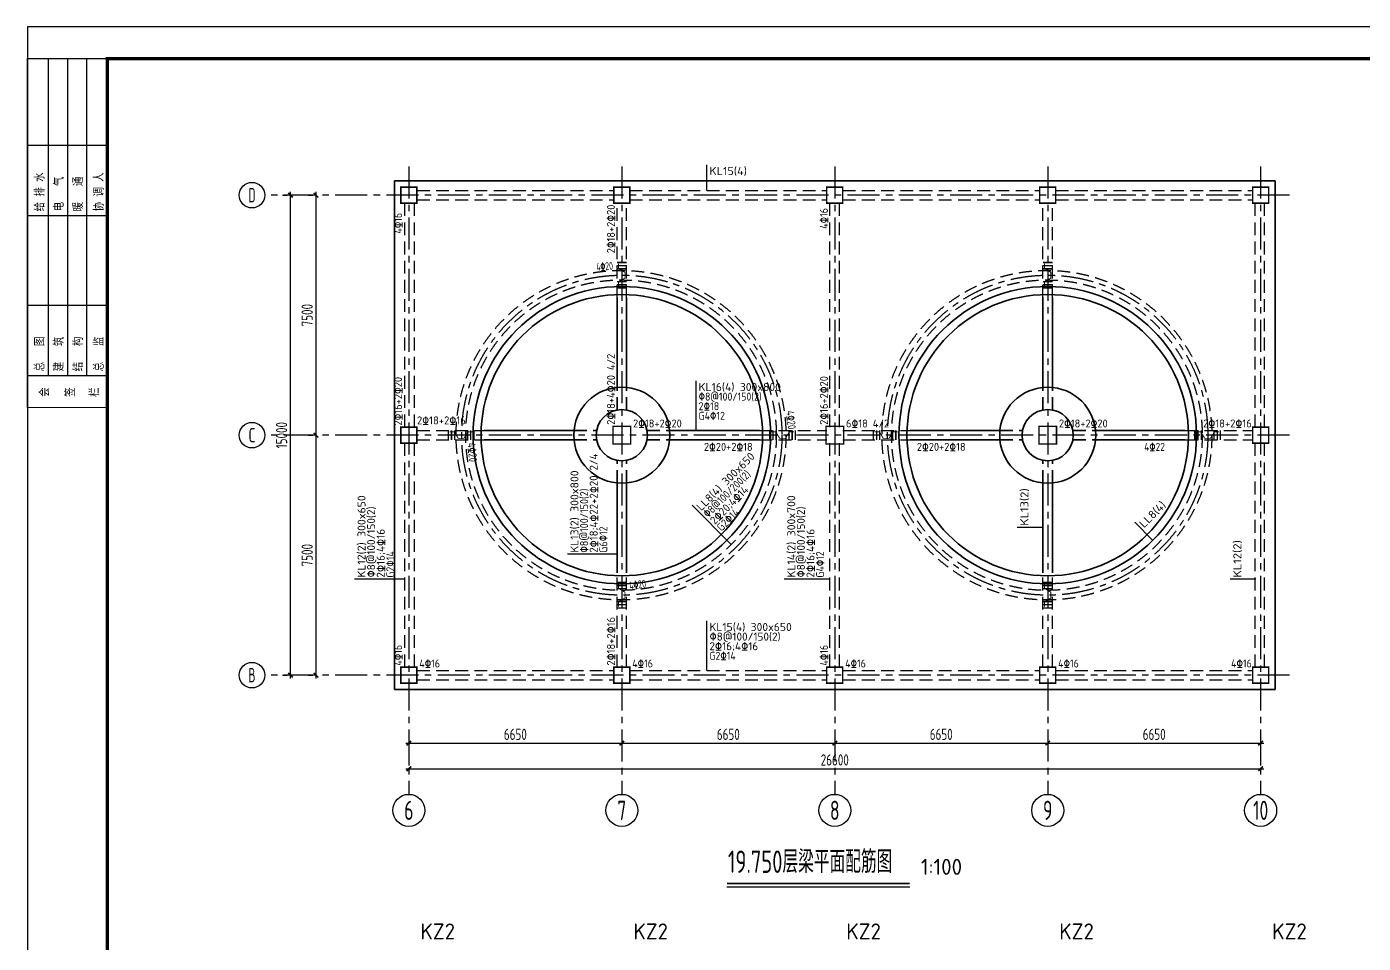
# Model space of a CAD drawing. Extents: x 665703 to 1047784, y -160603 to 92239.
# Drawn here: x 765017 to 806756, y -61202 to -32560 of the extents above; entities that cross this region are included whole.
import ezdxf
from ezdxf.enums import TextEntityAlignment as Align

# ---------------------------------------------------------------- set-up
doc = ezdxf.new("R2010")
doc.units = 0
doc.header["$LTSCALE"] = 800
doc.linetypes.add('CENTER', pattern=[2, 1.25, -0.25, 0.25, -0.25])
doc.linetypes.add('DASHED', pattern=[0.75, 0.5, -0.25])
doc.layers.get('0').update_dxf_attribs({"linetype": 'CONTINUOUS'})
doc.layers.get('Defpoints').update_dxf_attribs({"linetype": 'CONTINUOUS'})
for name, color, linetype in [('AXIS', 4, 'CENTER'), ('BEAM', 3, 'DASHED'), ('DIM', 2, 'CONTINUOUS'), ('NUM', 7, 'CONTINUOUS'), ('REIN', 1, 'CONTINUOUS'), ('TK', 7, 'CONTINUOUS'), ('垂直标注', 2, 'CONTINUOUS'), ('垂直钢筋', 7, 'CONTINUOUS'), ('柱', 2, 'CONTINUOUS'), ('柱__钢筋标注', 7, 'CONTINUOUS'), ('水平标注', 2, 'CONTINUOUS'), ('水平钢筋', 7, 'CONTINUOUS'), ('轴线__轴线号和轴圈', 7, 'CONTINUOUS'), ('附加箍筋', 1, 'CONTINUOUS')]:
    doc.layers.add(name, color=color, linetype=linetype)
doc.layers.add('实体线', color=3, linetype='CONTINUOUS', lineweight=35)
doc.styles.get("Standard").update_dxf_attribs({"font": 'tssdeng.shx', "width": 0.7, "bigfont": 'tssdchn.shx'})
doc.styles.add('TSSD_Axis', font='tssdeng.shx', dxfattribs={"width": 0.7, "bigfont": 'tssdchn.shx'})
doc.styles.add('TSSD_Dimension', font='Tssdeng.shx', dxfattribs={"width": 0.75, "bigfont": 'hztxt.shx'})
doc.styles.add('TSSD_Norm', font='Tssdeng.shx', dxfattribs={"bigfont": 'hztxt.shx'})
doc.dimstyles.new('TSSD_100_100', dxfattribs={"dimtxt": 350, "dimasz": 100, "dimexe": 100, "dimexo": 250, "dimgap": 100, "dimtad": 1, "dimdec": 0, "dimzin": 0, "dimdsep": 46, "dimtxsty": 'TSSD_Dimension', "dimblk": 'ARCHTICK', "dimcen": 0, "dimdle": 100, "dimclrt": 7, "dimadec": 0, "dimazin": 0, "dimtfac": 1, "dimtdec": 0, "dimtix": 1, "dimtmove": 2, "dimatfit": 3, "dimldrblk": 'ARCHTICK', "dimfxl": 0, "dimtolj": 1, "dimtzin": 0, "dimarcsym": 0})

# ---------------------------------------------------------------- blocks, each defined once
blk = doc.blocks.new('_ArchTick')
at = {"color": 0, "const_width": 0.5}
blk.add_lwpolyline([(-0.71, -0.71), (0.71, 0.71)], dxfattribs=at)
blk = doc.blocks.new('*D849')
at = {"layer": 'Defpoints', "color": 0, "transparency": 16777216}
for p in [(776951, -54948), (783601, -54948), (783601, -54948)]:
    blk.add_point(p, dxfattribs=at)
at = {"layer": 'DIM', "color": 0, "lineweight": -2, "transparency": 16777216}
for p, q in [((776851, -54948), (783701, -54948)), ((776951, -54698), (776951, -54848)), ((783601, -54698), (783601, -54848))]:
    blk.add_line(p, q, dxfattribs=at)
at = {"layer": 'DIM', "color": 0, "lineweight": -2, "transparency": 16777216, "xscale": 100, "yscale": 100, "zscale": 100, "rotation": 180}
blk.add_blockref('_ArchTick', (776951, -54948), dxfattribs=at)
at = {"layer": 'DIM', "color": 0, "lineweight": -2, "transparency": 16777216, "xscale": 100, "yscale": 100, "zscale": 100}
blk.add_blockref('_ArchTick', (783601, -54948), dxfattribs=at)
at = {"layer": 'DIM', "color": 7, "transparency": 16777216, "insert": (780276, -54673), "char_height": 350, "attachment_point": 5, "style": 'TSSD_Dimension'}
blk.add_mtext('\\A1;6650', dxfattribs=at)
blk = doc.blocks.new('*D850')
at = {"layer": 'Defpoints', "color": 0, "transparency": 16777216}
for p in [(783601, -54948), (790251, -54948), (790251, -54948)]:
    blk.add_point(p, dxfattribs=at)
at = {"layer": 'DIM', "color": 0, "lineweight": -2, "transparency": 16777216}
for p, q in [((783501, -54948), (790351, -54948)), ((783601, -54698), (783601, -54848)), ((790251, -54698), (790251, -54848))]:
    blk.add_line(p, q, dxfattribs=at)
at = {"layer": 'DIM', "color": 0, "lineweight": -2, "transparency": 16777216, "xscale": 100, "yscale": 100, "zscale": 100, "rotation": 180}
blk.add_blockref('_ArchTick', (783601, -54948), dxfattribs=at)
at = {"layer": 'DIM', "color": 0, "lineweight": -2, "transparency": 16777216, "xscale": 100, "yscale": 100, "zscale": 100}
blk.add_blockref('_ArchTick', (790251, -54948), dxfattribs=at)
at = {"layer": 'DIM', "color": 7, "transparency": 16777216, "insert": (786926, -54673), "char_height": 350, "attachment_point": 5, "style": 'TSSD_Dimension'}
blk.add_mtext('\\A1;6650', dxfattribs=at)
blk = doc.blocks.new('*D851')
at = {"layer": 'Defpoints', "color": 0, "transparency": 16777216}
for p in [(790251, -54948), (796901, -54948), (796901, -54948)]:
    blk.add_point(p, dxfattribs=at)
at = {"layer": 'DIM', "color": 0, "lineweight": -2, "transparency": 16777216}
for p, q in [((790151, -54948), (797001, -54948)), ((790251, -54698), (790251, -54848)), ((796901, -54698), (796901, -54848))]:
    blk.add_line(p, q, dxfattribs=at)
at = {"layer": 'DIM', "color": 0, "lineweight": -2, "transparency": 16777216, "xscale": 100, "yscale": 100, "zscale": 100, "rotation": 180}
blk.add_blockref('_ArchTick', (790251, -54948), dxfattribs=at)
at = {"layer": 'DIM', "color": 0, "lineweight": -2, "transparency": 16777216, "xscale": 100, "yscale": 100, "zscale": 100}
blk.add_blockref('_ArchTick', (796901, -54948), dxfattribs=at)
at = {"layer": 'DIM', "color": 7, "transparency": 16777216, "insert": (793576, -54673), "char_height": 350, "attachment_point": 5, "style": 'TSSD_Dimension'}
blk.add_mtext('\\A1;6650', dxfattribs=at)
blk = doc.blocks.new('*D852')
at = {"layer": 'Defpoints', "color": 0, "transparency": 16777216}
for p in [(796901, -54948), (803551, -54948), (803551, -54948)]:
    blk.add_point(p, dxfattribs=at)
at = {"layer": 'DIM', "color": 0, "lineweight": -2, "transparency": 16777216}
for p, q in [((796801, -54948), (803651, -54948)), ((796901, -54698), (796901, -54848)), ((803551, -54698), (803551, -54848))]:
    blk.add_line(p, q, dxfattribs=at)
at = {"layer": 'DIM', "color": 0, "lineweight": -2, "transparency": 16777216, "xscale": 100, "yscale": 100, "zscale": 100, "rotation": 180}
blk.add_blockref('_ArchTick', (796901, -54948), dxfattribs=at)
at = {"layer": 'DIM', "color": 0, "lineweight": -2, "transparency": 16777216, "xscale": 100, "yscale": 100, "zscale": 100}
blk.add_blockref('_ArchTick', (803551, -54948), dxfattribs=at)
at = {"layer": 'DIM', "color": 7, "transparency": 16777216, "insert": (800226, -54673), "char_height": 350, "attachment_point": 5, "style": 'TSSD_Dimension'}
blk.add_mtext('\\A1;6650', dxfattribs=at)
blk = doc.blocks.new('*D853')
at = {"layer": 'Defpoints', "color": 0, "transparency": 16777216}
for p in [(776951, -55748), (803551, -55748), (803551, -55748)]:
    blk.add_point(p, dxfattribs=at)
at = {"layer": 'DIM', "color": 0, "lineweight": -2, "transparency": 16777216}
for p, q in [((776951, -55498), (776951, -55648)), ((803551, -55498), (803551, -55648)), ((776851, -55748), (803651, -55748))]:
    blk.add_line(p, q, dxfattribs=at)
at = {"layer": 'DIM', "color": 0, "lineweight": -2, "transparency": 16777216, "xscale": 100, "yscale": 100, "zscale": 100, "rotation": 180}
blk.add_blockref('_ArchTick', (776951, -55748), dxfattribs=at)
at = {"layer": 'DIM', "color": 0, "lineweight": -2, "transparency": 16777216, "xscale": 100, "yscale": 100, "zscale": 100}
blk.add_blockref('_ArchTick', (803551, -55748), dxfattribs=at)
at = {"layer": 'DIM', "color": 7, "transparency": 16777216, "insert": (790251, -55473), "char_height": 350, "attachment_point": 5, "style": 'TSSD_Dimension'}
blk.add_mtext('\\A1;26600', dxfattribs=at)
blk = doc.blocks.new('*D854')
at = {"layer": 'Defpoints', "color": 0, "transparency": 16777216}
for p in [(774051, -45324), (774051, -45324), (774051, -52824)]:
    blk.add_point(p, dxfattribs=at)
at = {"layer": 'DIM', "color": 0, "lineweight": -2, "transparency": 16777216}
for p, q in [((773801, -45324), (773951, -45324)), ((774051, -52924), (774051, -45224)), ((773801, -52824), (773951, -52824))]:
    blk.add_line(p, q, dxfattribs=at)
at = {"layer": 'DIM', "color": 0, "lineweight": -2, "transparency": 16777216, "xscale": 100, "yscale": 100, "zscale": 100}
for p, rotation in [((774051, -45324), 90), ((774051, -52824), 270)]:
    blk.add_blockref('_ArchTick', p, dxfattribs=dict(at, rotation=rotation))
at = {"layer": 'DIM', "color": 7, "transparency": 16777216, "insert": (773776, -49074), "char_height": 350, "attachment_point": 5, "rotation": 90, "style": 'TSSD_Dimension'}
blk.add_mtext('\\A1;7500', dxfattribs=at)
blk = doc.blocks.new('*D855')
at = {"layer": 'Defpoints', "color": 0, "transparency": 16777216}
for p in [(774051, -37824), (774051, -37824), (774051, -45324)]:
    blk.add_point(p, dxfattribs=at)
at = {"layer": 'DIM', "color": 0, "lineweight": -2, "transparency": 16777216}
for p, q in [((773801, -37824), (773951, -37824)), ((774051, -45424), (774051, -37724)), ((773801, -45324), (773951, -45324))]:
    blk.add_line(p, q, dxfattribs=at)
at = {"layer": 'DIM', "color": 0, "lineweight": -2, "transparency": 16777216, "xscale": 100, "yscale": 100, "zscale": 100}
for p, rotation in [((774051, -37824), 90), ((774051, -45324), 270)]:
    blk.add_blockref('_ArchTick', p, dxfattribs=dict(at, rotation=rotation))
at = {"layer": 'DIM', "color": 7, "transparency": 16777216, "insert": (773776, -41574), "char_height": 350, "attachment_point": 5, "rotation": 90, "style": 'TSSD_Dimension'}
blk.add_mtext('\\A1;7500', dxfattribs=at)
blk = doc.blocks.new('*D856')
at = {"layer": 'Defpoints', "color": 0, "transparency": 16777216}
for p in [(773251, -37824), (773251, -37824), (773251, -52824)]:
    blk.add_point(p, dxfattribs=at)
at = {"layer": 'DIM', "color": 0, "lineweight": -2, "transparency": 16777216}
for p, q in [((773001, -37824), (773151, -37824)), ((773251, -52924), (773251, -37724)), ((773001, -52824), (773151, -52824))]:
    blk.add_line(p, q, dxfattribs=at)
at = {"layer": 'DIM', "color": 0, "lineweight": -2, "transparency": 16777216, "xscale": 100, "yscale": 100, "zscale": 100}
for p, rotation in [((773251, -37824), 90), ((773251, -52824), 270)]:
    blk.add_blockref('_ArchTick', p, dxfattribs=dict(at, rotation=rotation))
at = {"layer": 'DIM', "color": 7, "transparency": 16777216, "insert": (772976, -45324), "char_height": 350, "attachment_point": 5, "rotation": 90, "style": 'TSSD_Dimension'}
blk.add_mtext('\\A1;15000', dxfattribs=at)
blk = doc.blocks.new('ts_axno')
at = {"color": 0, "linetype": 'ByBlock', "lineweight": -2}
blk.add_circle((0, 0), 0.5, dxfattribs=at)
at = {"color": 0, "linetype": 'ByBlock', "lineweight": -2, "style": 'TSSD_Axis', "width": 0.7}
blk.add_attdef('A', text='', height=0.6, dxfattribs=at).set_placement((0, 0), align=Align.MIDDLE_CENTER)

msp = doc.modelspace()

# ---------------------------------------------------------------- linework, layer by layer
at = {"layer": 'AXIS'}
for p, q in [((776951, -36924.3), (776951, -56547.7)), ((783601, -36924.3), (783601, -56547.7)), ((790251, -36924.3), (790251, -56547.7)), ((796901, -36924.3), (796901, -56547.7)), ((803551, -36924.3), (803551, -56547.7)), ((804451, -37824.3), (772451, -37824.3)), ((804451, -45324.3), (772451, -45324.3)), ((804451, -52824.3), (772451, -52824.3))]:
    msp.add_line(p, q, dxfattribs=at)
for centre in [(783601, -45324.3), (796901, -45324.3)]:
    msp.add_circle(centre, 5000, dxfattribs=at)
at = {"layer": 'BEAM'}
for p, q in [((777201, -37674.3), (783351, -37674.3)), ((777201, -37974.3), (783351, -37974.3)), ((783851, -37674.3), (790001, -37674.3)), ((783851, -37974.3), (790001, -37974.3)), ((790501, -37674.3), (796651, -37674.3)), ((790501, -37974.3), (796651, -37974.3)), ((797151, -37674.3), (803301, -37674.3)), ((797151, -37974.3), (803301, -37974.3)), ((776826, -45074.3), (776826, -38074.3)), ((777126, -45074.3), (777126, -38074.3)), ((783451, -41026.9), (783451, -38074.3)), ((783751, -41026.9), (783751, -38074.3)), ((790101, -45074.3), (790101, -38074.3)), ((790401, -45074.3), (790401, -38074.3)), ((796751, -41026.9), (796751, -38074.3)), ((797051, -41026.9), (797051, -38074.3)), ((803376, -45074.3), (803376, -38074.3)), ((803676, -45074.3), (803676, -38074.3)), ((777201, -45174.3), (779303.6, -45174.3)), ((777201, -45474.3), (779303.6, -45474.3)), ((787898.4, -45174.3), (790001, -45174.3)), ((787898.4, -45474.3), (790001, -45474.3)), ((790501, -45174.3), (792603.6, -45174.3)), ((790501, -45474.3), (792603.6, -45474.3)), ((801198.4, -45174.3), (803301, -45174.3)), ((801198.4, -45474.3), (803301, -45474.3)), ((776826, -52574.3), (776826, -45574.3)), ((777126, -52574.3), (777126, -45574.3)), ((790101, -52574.3), (790101, -45574.3)), ((790401, -52574.3), (790401, -45574.3)), ((803376, -52574.3), (803376, -45574.3)), ((803676, -52574.3), (803676, -45574.3)), ((783451, -52574.3), (783451, -49621.7)), ((783751, -52574.3), (783751, -49621.7)), ((796751, -52574.3), (796751, -49621.7)), ((797051, -52574.3), (797051, -49621.7)), ((777201, -52674.3), (783351, -52674.3)), ((777201, -52974.3), (783351, -52974.3)), ((783851, -52674.3), (790001, -52674.3)), ((783851, -52974.3), (790001, -52974.3)), ((790501, -52674.3), (796651, -52674.3)), ((790501, -52974.3), (796651, -52974.3)), ((797151, -52674.3), (803301, -52674.3)), ((797151, -52974.3), (803301, -52974.3))]:
    msp.add_line(p, q, dxfattribs=at)
for centre, radius in [((783576, -45324.3), 5150), ((783576, -45324.3), 4850), ((796876, -45324.3), 5150), ((796876, -45324.3), 4850)]:
    msp.add_circle(centre, radius, dxfattribs=at)
at = {"layer": 'NUM'}
msp.add_lwpolyline([(786882.2, -59336.2, 50, 50, 0), (792590.9, -59336.2, 50, 50, 0)], format="xyseb", dxfattribs=at)
msp.add_lwpolyline([(786882.2, -59436.2), (792590.9, -59436.2)], dxfattribs=at)
at = {"layer": 'REIN', "const_width": 30}
for points in [[(783500.1, -40687.3), (783500.1, -40537.3), (783700.1, -40417.3), (783700.1, -40237.3), (783500.1, -40117.3), (783500.1, -39967.3)], [(796800.1, -40687.3), (796800.1, -40537.3), (797000.1, -40417.3), (797000.1, -40237.3), (796800.1, -40117.3), (796800.1, -39967.3)], [(778221.7, -45223.4), (778371.7, -45223.4), (778491.7, -45423.4), (778671.7, -45423.4), (778791.7, -45223.4), (778941.7, -45223.4)], [(788980.3, -45223.4), (788830.3, -45223.4), (788710.3, -45423.4), (788530.3, -45423.4), (788410.3, -45223.4), (788260.3, -45223.4)], [(791496.7, -45223.4), (791646.7, -45223.4), (791766.7, -45423.4), (791946.7, -45423.4), (792066.7, -45223.4), (792216.7, -45223.4)], [(802255.3, -45223.4), (802105.3, -45223.4), (801985.3, -45423.4), (801805.3, -45423.4), (801685.3, -45223.4), (801535.3, -45223.4)], [(783500.1, -49961.3), (783500.1, -50111.3), (783700.1, -50231.3), (783700.1, -50411.3), (783500.1, -50531.3), (783500.1, -50681.3)], [(796800.1, -49961.3), (796800.1, -50111.3), (797000.1, -50231.3), (797000.1, -50411.3), (796800.1, -50531.3), (796800.1, -50681.3)]]:
    msp.add_lwpolyline(points, dxfattribs=at)
at = {"layer": 'TK', "color": 2}
for p, q in [((765687.2, -33560.1), (765687.2, -43460.1)), ((766287.2, -33560.1), (766287.2, -43460.1)), ((766887.2, -33560.1), (766887.2, -43460.1)), ((765037.2, -36260.1), (767537.2, -36260.1)), ((765037.2, -38460.1), (767537.2, -38460.1)), ((765037.2, -41260.1), (767537.2, -41260.1)), ((765037.2, -43460.1), (767537.2, -43460.1))]:
    msp.add_line(p, q, dxfattribs=at)
msp.add_lwpolyline([(849137.2, -32560.1), (765037.2, -32560.1), (765037.2, -91960.1), (849137.2, -91960.1)], close=True, dxfattribs=at)
for points, const_width in [([(765037.2, -33560.1), (767537.2, -33560.1), (767537.2, -44460.1), (765037.2, -44460.1)], 40), ([(767537.2, -33560.1), (848137.2, -33560.1), (848137.2, -90960.1), (767537.2, -90960.1)], 100)]:
    msp.add_lwpolyline(points, close=True, dxfattribs=dict(at, const_width=const_width))
at = {"layer": '垂直标注'}
for p, q in [((796751, -48204.3), (795951, -48204.3)), ((783451, -49046.2), (781901, -49046.2)), ((776801, -49824.3), (775251, -49824.3)), ((790101, -49824.3), (788671.9, -49824.3)), ((803401, -49824.3), (802601, -49824.3))]:
    msp.add_line(p, q, dxfattribs=at)
at = {"layer": '实体线'}
for p, q in [((776501, -37374.3), (783601, -37374.3)), ((776501, -41394.3), (776501, -37374.3)), ((783601, -37374.3), (790251, -37374.3)), ((790251, -37374.3), (796901, -37374.3)), ((796901, -37374.3), (804001, -37374.3)), ((804001, -45324.3), (804001, -37374.3)), ((783451, -43831.8), (783451, -41026.9)), ((783751, -43831.8), (783751, -41026.9)), ((796751, -43831.8), (796751, -41026.9)), ((797051, -43831.8), (797051, -41026.9)), ((776501, -45324.3), (776501, -41394.3)), ((783451, -44540.2), (783451, -44538.5)), ((783751, -44540.2), (783751, -44538.5)), ((796751, -44540.2), (796751, -44538.5)), ((797051, -44540.2), (797051, -44538.5)), ((776501, -53274.3), (776501, -45324.3)), ((779303.6, -45174.3), (782108.5, -45174.3)), ((779303.6, -45474.3), (782108.5, -45474.3)), ((782815.2, -45174.3), (782816.9, -45174.3)), ((782815.2, -45474.3), (782816.9, -45474.3)), ((784385.1, -45174.3), (784386.8, -45174.3)), ((784385.1, -45474.3), (784386.8, -45474.3)), ((785093.5, -45174.3), (787898.4, -45174.3)), ((785093.5, -45474.3), (787898.4, -45474.3)), ((792603.6, -45174.3), (795408.5, -45174.3)), ((792603.6, -45474.3), (795408.5, -45474.3)), ((796115.2, -45174.3), (796116.9, -45174.3)), ((796115.2, -45474.3), (796116.9, -45474.3)), ((797685.1, -45174.3), (797686.8, -45174.3)), ((797685.1, -45474.3), (797686.8, -45474.3)), ((798393.5, -45174.3), (801198.4, -45174.3)), ((798393.5, -45474.3), (801198.4, -45474.3)), ((804001, -52824.3), (804001, -45324.3)), ((783451, -46110.1), (783451, -46108.4)), ((783751, -46110.1), (783751, -46108.4)), ((796751, -46110.1), (796751, -46108.4)), ((797051, -46110.1), (797051, -46108.4)), ((783451, -49621.7), (783451, -46816.8)), ((783751, -49621.7), (783751, -46816.8)), ((796751, -49621.7), (796751, -46816.8)), ((797051, -49621.7), (797051, -46816.8)), ((804001, -53274.3), (804001, -52824.3)), ((776501, -53274.3), (783601, -53274.3)), ((783601, -53274.3), (790251, -53274.3)), ((790251, -53274.3), (796901, -53274.3)), ((796901, -53274.3), (804001, -53274.3))]:
    msp.add_line(p, q, dxfattribs=at)
at = {"layer": '实体线', "linetype": 'DASHED'}
for p, q in [((783451, -44538.5), (783451, -43831.8)), ((783751, -44538.5), (783751, -43831.8)), ((796751, -44538.5), (796751, -43831.8)), ((797051, -44538.5), (797051, -43831.8)), ((782108.5, -45174.3), (782815.2, -45174.3)), ((782108.5, -45474.3), (782815.2, -45474.3)), ((784386.8, -45174.3), (785093.5, -45174.3)), ((784386.8, -45474.3), (785093.5, -45474.3)), ((795408.5, -45174.3), (796115.2, -45174.3)), ((795408.5, -45474.3), (796115.2, -45474.3)), ((797686.8, -45174.3), (798393.5, -45174.3)), ((797686.8, -45474.3), (798393.5, -45474.3)), ((783451, -46816.8), (783451, -46110.1)), ((783751, -46816.8), (783751, -46110.1)), ((796751, -46816.8), (796751, -46110.1)), ((797051, -46816.8), (797051, -46110.1))]:
    msp.add_line(p, q, dxfattribs=at)
at = {"layer": '实体线'}
for centre, radius in [((783601, -45324.3), 4645), ((796901, -45324.3), 4645), ((783601, -45324.3), 4395), ((796901, -45324.3), 4395), ((783601, -45324.3), 1500), ((796901, -45324.3), 1500), ((783601, -45324.3), 800), ((796901, -45324.3), 800)]:
    msp.add_circle(centre, radius, dxfattribs=at)
at = {"layer": '柱', "const_width": 45}
for points in [[(776701, -37574.3), (776701, -38074.3), (777201, -38074.3), (777201, -37574.3), (776701, -37574.3)], [(783351, -37574.3), (783351, -38074.3), (783851, -38074.3), (783851, -37574.3), (783351, -37574.3)], [(790001, -37574.3), (790001, -38074.3), (790501, -38074.3), (790501, -37574.3), (790001, -37574.3)], [(796651, -37574.3), (796651, -38074.3), (797151, -38074.3), (797151, -37574.3), (796651, -37574.3)], [(803301, -37574.3), (803301, -38074.3), (803801, -38074.3), (803801, -37574.3), (803301, -37574.3)], [(776701, -45074.3), (776701, -45574.3), (777201, -45574.3), (777201, -45074.3), (776701, -45074.3)], [(783326, -45049.3), (783326, -45599.3), (783876, -45599.3), (783876, -45049.3), (783326, -45049.3)], [(789976, -45049.3), (789976, -45599.3), (790526, -45599.3), (790526, -45049.3), (789976, -45049.3)], [(796626, -45049.3), (796626, -45599.3), (797176, -45599.3), (797176, -45049.3), (796626, -45049.3)], [(803301, -45074.3), (803301, -45574.3), (803801, -45574.3), (803801, -45074.3), (803301, -45074.3)], [(776701, -52574.3), (776701, -53074.3), (777201, -53074.3), (777201, -52574.3), (776701, -52574.3)], [(783351, -52574.3), (783351, -53074.3), (783851, -53074.3), (783851, -52574.3), (783351, -52574.3)], [(790001, -52574.3), (790001, -53074.3), (790501, -53074.3), (790501, -52574.3), (790001, -52574.3)], [(796651, -52574.3), (796651, -53074.3), (797151, -53074.3), (797151, -52574.3), (796651, -52574.3)], [(803301, -52574.3), (803301, -53074.3), (803801, -53074.3), (803801, -52574.3), (803301, -52574.3)]]:
    msp.add_lwpolyline(points, dxfattribs=at)
at = {"layer": '水平标注'}
for p, q in [((786261, -37674.3), (786261, -36874.3)), ((785921.7, -45174.3), (785921.7, -43624.3)), ((787017.9, -48741.3), (785793, -47516.4)), ((800189, -48612.4), (799623.3, -48046.7)), ((786261, -52674.3), (786261, -51124.3))]:
    msp.add_line(p, q, dxfattribs=at)
at = {"layer": '轴线__轴线号和轴圈'}
for centre in [(772051, -37824.3), (772051, -45324.3), (772051, -52824.3)]:
    msp.add_circle(centre, 400, dxfattribs=at)
at = {"layer": '附加箍筋', "const_width": 45}
for points in [[(783751, -39927.3), (783451, -39927.3)], [(783751, -40027.3), (783451, -40027.3)], [(797051, -39927.3), (796751, -39927.3)], [(797051, -40027.3), (796751, -40027.3)], [(783751, -40127.3), (783451, -40127.3)], [(797051, -40127.3), (796751, -40127.3)], [(783751, -40527.3), (783451, -40527.3)], [(783751, -40627.3), (783451, -40627.3)], [(783751, -40727.3), (783451, -40727.3)], [(797051, -40527.3), (796751, -40527.3)], [(797051, -40627.3), (796751, -40627.3)], [(797051, -40727.3), (796751, -40727.3)], [(778181.7, -45474.3), (778181.7, -45174.3)], [(778281.7, -45474.3), (778281.7, -45174.3)], [(778381.7, -45474.3), (778381.7, -45174.3)], [(778781.7, -45474.3), (778781.7, -45174.3)], [(778881.7, -45474.3), (778881.7, -45174.3)], [(778981.7, -45474.3), (778981.7, -45174.3)], [(788220.3, -45474.3), (788220.3, -45174.3)], [(788320.3, -45474.3), (788320.3, -45174.3)], [(788420.3, -45474.3), (788420.3, -45174.3)], [(788820.3, -45474.3), (788820.3, -45174.3)], [(788920.3, -45474.3), (788920.3, -45174.3)], [(789020.3, -45474.3), (789020.3, -45174.3)], [(791456.7, -45474.3), (791456.7, -45174.3)], [(791556.7, -45474.3), (791556.7, -45174.3)], [(791656.7, -45474.3), (791656.7, -45174.3)], [(792056.7, -45474.3), (792056.7, -45174.3)], [(792156.7, -45474.3), (792156.7, -45174.3)], [(792256.7, -45474.3), (792256.7, -45174.3)], [(801495.3, -45474.3), (801495.3, -45174.3)], [(801595.3, -45474.3), (801595.3, -45174.3)], [(801695.3, -45474.3), (801695.3, -45174.3)], [(802095.3, -45474.3), (802095.3, -45174.3)], [(802195.3, -45474.3), (802195.3, -45174.3)], [(802295.3, -45474.3), (802295.3, -45174.3)], [(783751, -49921.3), (783451, -49921.3)], [(783751, -50021.3), (783451, -50021.3)], [(797051, -49921.3), (796751, -49921.3)], [(797051, -50021.3), (796751, -50021.3)], [(783751, -50121.3), (783451, -50121.3)], [(783751, -50521.3), (783451, -50521.3)], [(797051, -50121.3), (796751, -50121.3)], [(797051, -50521.3), (796751, -50521.3)], [(783751, -50621.3), (783451, -50621.3)], [(783751, -50721.3), (783451, -50721.3)], [(797051, -50621.3), (796751, -50621.3)], [(797051, -50721.3), (796751, -50721.3)]]:
    msp.add_lwpolyline(points, dxfattribs=at)

# ---------------------------------------------------------------- block references
at = {"layer": 'NUM'}
ref = msp.add_blockref('ts_axno', (776951, -57047.7), dxfattribs=dict(at, xscale=1000, yscale=1000, zscale=1000))
ref.add_attrib('6', '6', dxfattribs={"height": 600, "style": 'TSSD_Axis', "width": 0.7}).set_placement((776951, -57047.7), align=Align.MIDDLE_CENTER)
ref = msp.add_blockref('ts_axno', (783601, -57047.7), dxfattribs=dict(at, xscale=1000, yscale=1000, zscale=1000))
ref.add_attrib('7', '7', dxfattribs={"height": 600, "style": 'TSSD_Axis', "width": 0.7}).set_placement((783601, -57047.7), align=Align.MIDDLE_CENTER)
ref = msp.add_blockref('ts_axno', (790251, -57047.7), dxfattribs=dict(at, xscale=1000, yscale=1000, zscale=1000))
ref.add_attrib('8', '8', dxfattribs={"height": 600, "style": 'TSSD_Axis', "width": 0.7}).set_placement((790251, -57047.7), align=Align.MIDDLE_CENTER)
ref = msp.add_blockref('ts_axno', (796901, -57047.7), dxfattribs=dict(at, xscale=1000, yscale=1000, zscale=1000))
ref.add_attrib('9', '9', dxfattribs={"height": 600, "style": 'TSSD_Axis', "width": 0.7}).set_placement((796901, -57047.7), align=Align.MIDDLE_CENTER)
ref = msp.add_blockref('ts_axno', (803551, -57047.7), dxfattribs=dict(at, xscale=1000, yscale=1000, zscale=1000))
ref.add_attrib('10', '10', dxfattribs={"height": 600, "style": 'TSSD_Axis', "width": 0.7}).set_placement((803551, -57047.7), align=Align.MIDDLE_CENTER)

# ---------------------------------------------------------------- texts
at = {"layer": 'NUM', "style": 'TSSD_Norm', "width": 0.7}
msp.add_text('19.750层梁平面配筋图', height=700, dxfattribs=at).set_placement((786914.5, -59212.8), align=Align.BOTTOM_LEFT)
at = {"layer": 'NUM', "style": 'TSSD_Norm'}
msp.add_text('1:100', height=500, dxfattribs=at).set_placement((792940.9, -59212.8), align=Align.BOTTOM_LEFT)
at = {"layer": 'TK', "color": 2, "style": 'TSSD_Dimension', "width": 0.9}
for s, p in [('给 排 水', (765573.2, -38330.2)), ('电   气', (766173.2, -38330.2)), ('暖   通', (766773.2, -38330.2)), ('协 调 人', (767423.2, -38330.2)), ('总   图', (765573.2, -43330.2)), ('建   筑', (766173.2, -43330.2)), ('结   构', (766773.2, -43330.2)), ('总   监', (767423.2, -43330.2)), ('会', (765725, -44127.7)), ('签', (766522, -44127.7)), ('栏', (767281.1, -44127.7))]:
    msp.add_text(s, height=300, rotation=90, dxfattribs=at).set_placement(p)
at = {"layer": '垂直标注'}
for s, rotation, width, p, p2 in [('2%%13118;4%%13122+2%%13120 2/4', 90, 0.930766, (782847.2, -48997.2), (782847.2, -45899.7)), ('KL13(2) 300x800', 90, 1.005403, (782247.2, -48997.2), (782247.2, -46424.7)), ('%%1308@100/150(2)', 90, 0.872627, (782547.2, -48997.2), (782547.2, -46991.8)), ('KL13(2)', 90, 1.060349, (796297.2, -48155.3), (796297.2, -46982.8)), ('KL12(2) 300x650', 90.00001, 1.005403, (775597.2, -49775.3), (775597.2, -47202.8)), ('%%1308@100/150(2)', 90.00001, 0.967113, (775897.2, -49775.3), (775897.2, -47552.8)), ('KL14(2) 300x700', 90, 1.005403, (789018.1, -49775.3), (789018.1, -47202.8)), ('%%1308@100/150(2)', 90, 0.967113, (789318.1, -49775.3), (789318.1, -47552.8)), ('2%%13116;4%%13116', 90, 0.995849, (776197.2, -49775.3), (776197.2, -48252.8)), ('G6%%13012', 90, 0.940002, (783147.2, -48997.2), (783147.2, -48174.7)), ('2%%13116;4%%13116', 90, 0.995849, (789618.1, -49775.3), (789618.1, -48252.8)), ('KL12(2)', 90, 1.060348, (802947.2, -49775.3), (802947.2, -48602.8)), ('G2%%13114', 90, 0.929782, (776497.2, -49775.3), (776497.2, -48952.8)), ('G4%%13012', 90, 0.94, (789918.1, -49775.3), (789918.1, -48952.8))]:
    msp.add_text(s, height=250, rotation=rotation, dxfattribs=dict(at, width=width)).set_placement(p, p2, align=Align.FIT)
at = {"layer": '垂直钢筋'}
for s, width, p, p2 in [('4%%13116', 0.975941, (776737.2, -39024.3), (776737.2, -38376.8)), ('2%%13118+2%%13120', 0.899659, (783387.2, -39641.9), (783387.2, -38119.4)), ('4%%13116', 0.975941, (790037.2, -38874.3), (790037.2, -38226.8)), ('2%%13118+4%%13120 4/2', 0.920501, (783387.2, -45000.3), (783387.2, -42777.8)), ('2%%13116+2%%13120', 0.899659, (776737.2, -45025.3), (776737.2, -43502.8)), ('2%%13116+2%%13120', 0.899659, (790037.2, -45000.3), (790037.2, -43477.8)), ('2%%13118+2%%13116', 0.925965, (783387.2, -52525.3), (783387.2, -51002.8)), ('4%%13116', 0.975942, (776737.2, -52525.3), (776737.2, -51877.8)), ('4%%13116', 0.975942, (790037.2, -52525.3), (790037.2, -51877.8))]:
    msp.add_text(s, height=250, rotation=90, dxfattribs=dict(at, width=width)).set_placement(p, p2, align=Align.FIT)
at = {"layer": '柱__钢筋标注', "width": 1.02109}
for p, p2 in [((777311.4, -61082.3), (778391.4, -61082.3)), ((783961.4, -61082.3), (785041.4, -61082.3)), ((790611.4, -61082.3), (791691.4, -61082.3)), ((797261.4, -61082.3), (798341.4, -61082.3)), ((803911.4, -61082.3), (804991.4, -61082.3))]:
    msp.add_text('KZ2', height=500, dxfattribs=at).set_placement(p, p2, align=Align.FIT)
at = {"layer": '水平标注'}
for s, width, p, p2 in [('KL15(4)', 1.060348, (786336.2, -37194.3), (787508.7, -37194.3)), ('KL16(4) 300x800', 1.005403, (785996.9, -43944.3), (788569.4, -43944.3)), ('%%1308@100/150(2)', 0.857001, (785996.9, -44244.3), (787966.4, -44244.3)), ('2%%13118', 0.962001, (785996.9, -44544.3), (786644.4, -44544.3)), ('G4%%13012', 0.940001, (785996.9, -44844.3), (786819.4, -44844.3)), ('KL15(4) 300x650', 1.005403, (786336.2, -51444.3), (788908.7, -51444.3)), ('%%1308@100/150(2)', 0.967113, (786336.2, -51744.3), (788558.7, -51744.3)), ('2%%13116;4%%13116', 0.995849, (786336.2, -52044.3), (787858.7, -52044.3)), ('G2%%13114', 0.929783, (786336.2, -52344.3), (787158.7, -52344.3))]:
    msp.add_text(s, height=250, dxfattribs=dict(at, width=width)).set_placement(p, p2, align=Align.FIT)
for s, rotation, width, p, p2 in [('LL8(4) 300x650', 45.00001, 1.013156, (786080.2, -47708), (787775.5, -46012.7)), ('%%1308@100/200(2)', 44.73095, 0.81819, (786292.3, -47920.1), (787650.5, -46574.7)), ('2%%13120;4%%13114', 45.00004, 0.959636, (786504.5, -48132.2), (787581, -47055.7)), ('LL8(4)', 44.99994, 1.092001, (799910.5, -48238.3), (800615.9, -47533)), ('G2%%13114', 44.99996, 0.929784, (786716.6, -48344.4), (787298.2, -47762.8))]:
    msp.add_text(s, height=250, rotation=rotation, dxfattribs=dict(at, width=width)).set_placement(p, p2, align=Align.FIT)
at = {"layer": '水平钢筋'}
for rotation, width, p, p2 in [(4.72787, 0.729077, (782816.6, -40195.3), (783333.6, -40152.6)), (275.52896, 0.815819, (788734, -44573.3), (788789.9, -45151.1)), (275.39164, 0.84439, (778781.5, -45572.7), (778837.9, -46170.8)), (8.14986, 0.73401, (783853.1, -50156.2), (784370.1, -50082.2))]:
    msp.add_text('4%%13120', height=250, rotation=rotation, dxfattribs=dict(at, width=width)).set_placement(p, p2, align=Align.FIT)
for s, width, p, p2 in [('2%%13118+2%%13116', 0.925965, (777203.5, -44987.4), (778726, -44987.4)), ('2%%13118+2%%13120', 0.899659, (783951.2, -45084.3), (785473.7, -45084.3)), ('6%%13118 4/2', 0.9658, (790601.2, -45084.3), (791948.7, -45084.3)), ('2%%13118+2%%13120', 0.899659, (797251.2, -45084.3), (798773.7, -45084.3)), ('2%%13118+2%%13116', 0.925963, (801752.2, -45084.3), (803274.7, -45084.3)), ('2%%13120+2%%13118', 0.899659, (786164.7, -45814.3), (787687.2, -45814.3)), ('2%%13120+2%%13118', 0.899659, (792814.7, -45814.3), (794337.2, -45814.3)), ('4%%13122', 0.909997, (799914.7, -45814.3), (800562.2, -45814.3)), ('4%%13116', 0.975942, (777276.2, -52584.3), (777923.7, -52584.3)), ('4%%13116', 0.975943, (783926.2, -52584.3), (784573.7, -52584.3)), ('4%%13116', 0.975941, (790576.2, -52584.3), (791223.7, -52584.3)), ('4%%13116', 0.975941, (797226.2, -52584.3), (797873.7, -52584.3)), ('4%%13116', 0.975938, (802627.2, -52584.3), (803274.7, -52584.3))]:
    msp.add_text(s, height=250, dxfattribs=dict(at, width=width)).set_placement(p, p2, align=Align.FIT)
at = {"layer": '轴线__轴线号和轴圈'}
for s, width, p, p2 in [('D', 0.91116, (771941.1, -38048.3), (772160.9, -38048.3)), ('C', 0.850416, (771941.1, -45548.3), (772160.9, -45548.3)), ('B', 0.91116, (771941.1, -53048.3), (772160.9, -53048.3))]:
    msp.add_text(s, height=448, dxfattribs=dict(at, width=width)).set_placement(p, p2, align=Align.FIT)

# ---------------------------------------------------------------- dimensions: what is measured, and where the dimension line sits
at = {"layer": 'DIM'}
for p1, p2, text, picture, middle in [((773251, -52824.3), (773251, -37824.3), '15000', '*D856', (772975.9, -45324.3)), ((774051, -45324.3), (774051, -37824.3), '7500', '*D855', (773775.9, -41574.3)), ((774051, -52824.3), (774051, -45324.3), '7500', '*D854', (773775.9, -49074.3)), ((776951, -54947.7), (783601, -54947.7), '6650', '*D849', (780276, -54672.6)), ((783601, -54947.7), (790251, -54947.7), '6650', '*D850', (786926, -54672.6)), ((790251, -54947.7), (796901, -54947.7), '6650', '*D851', (793576, -54672.6)), ((796901, -54947.7), (803551, -54947.7), '6650', '*D852', (800226, -54672.6)), ((776951, -55747.7), (803551, -55747.7), '26600', '*D853', (790251, -55472.6))]:
    dim = msp.add_aligned_dim(p1=p1, p2=p2, distance=0.1, text=text, dimstyle='TSSD_100_100', dxfattribs=at)
    dim.commit()
    dim.dimension.update_dxf_attribs({"geometry": picture, "text_midpoint": middle})

doc.saveas('drawing.dxf')
